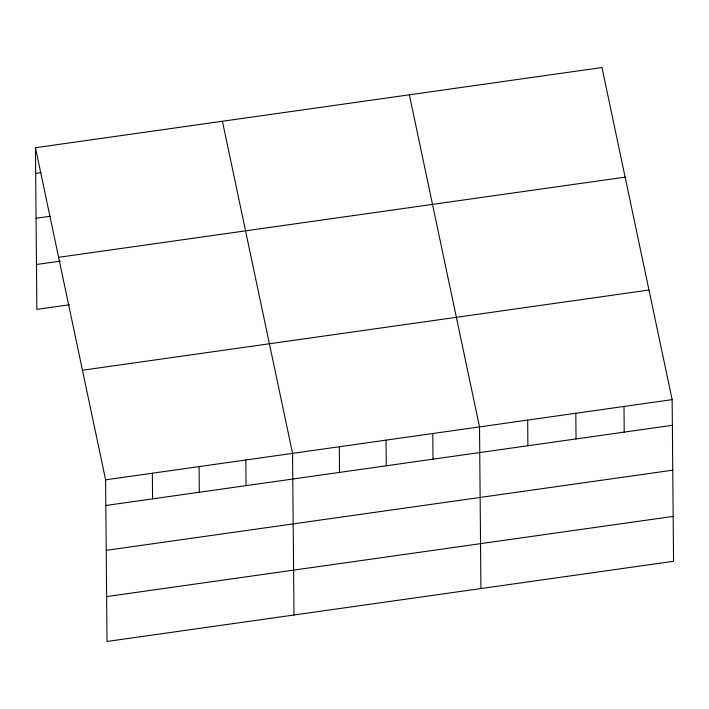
<?xml version="1.0" encoding="UTF-8"?>
<svg xmlns="http://www.w3.org/2000/svg" width="709" height="709" viewBox="0 0 709 709"><rect width="100%" height="100%" fill="white"/><g stroke="black" fill="none" stroke-linecap="round" stroke-linejoin="round"><path stroke-width="1.06" d="M35.45 147.72L601.976 67.532L672.141 399.637L673.55 561.28L107.024 641.468L105.606 479.825L35.45 147.72L36.859 309.363L69.473 304.746M35.672 173.377L41.104 172.606M36.062 218.257L50.197 216.254M58.599 257.314L625.134 177.126M36.469 264.492L60.38 261.107M82.457 370.231L648.983 290.043M105.606 479.825L672.141 399.637M105.836 505.482L672.362 425.294M106.226 550.352L672.752 470.173M106.625 596.588L673.16 516.4M409.359 94.802L479.523 426.898L480.932 588.541M222.404 121.257L292.56 453.361L293.978 615.004M623.982 406.452L624.212 432.109M575.832 413.267L576.054 438.924M527.673 420.082L527.895 445.739M432.782 433.518L433.004 459.175M386.042 440.129L386.263 465.786M339.301 446.75L339.522 472.407M245.828 459.981L246.05 485.638M199.087 466.593L199.309 492.25M152.346 473.204L152.568 498.87"/></g></svg>
